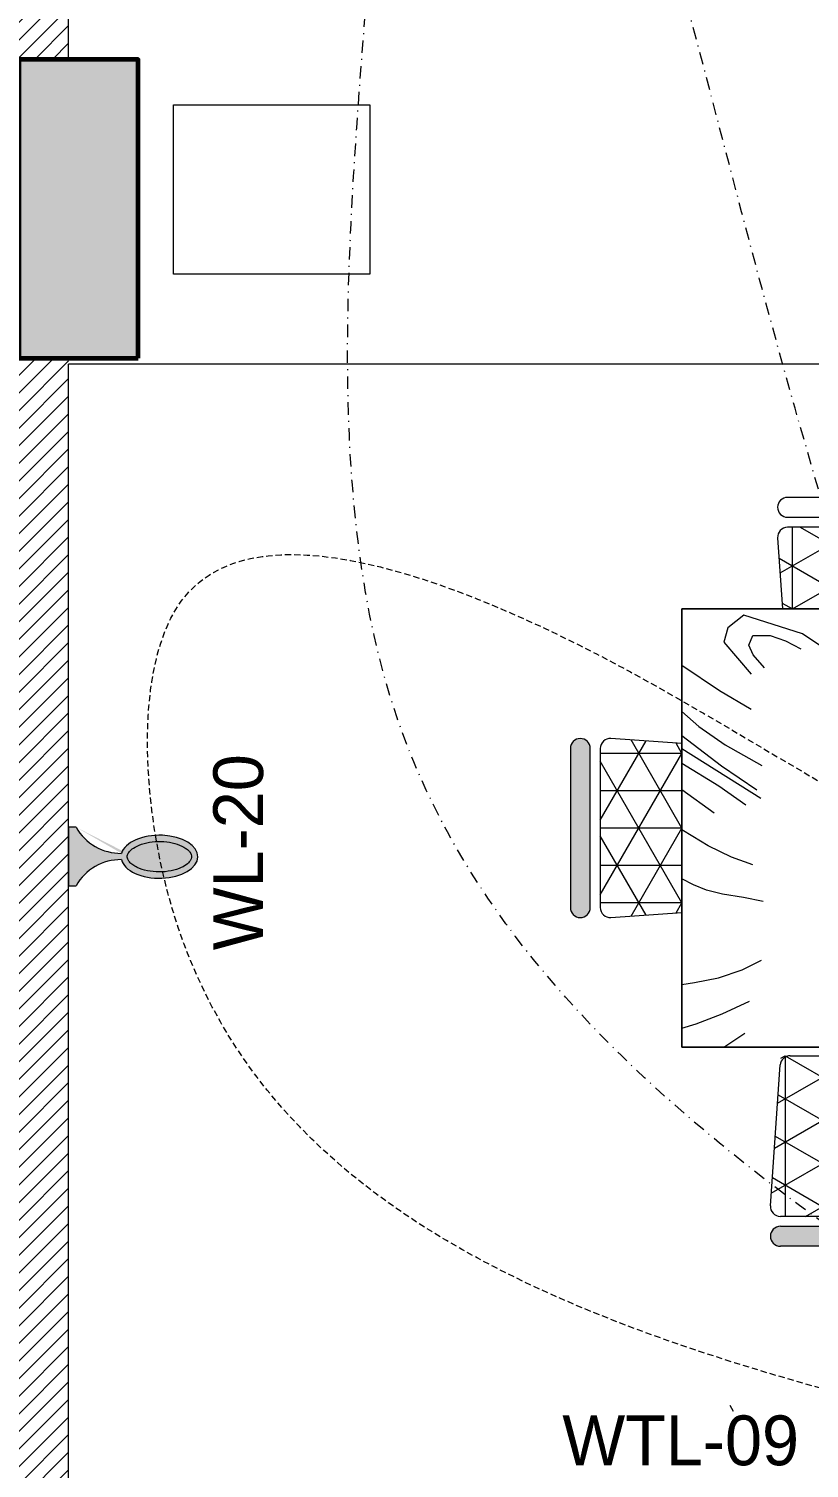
# Model space of a CAD drawing. Header units: inches. Extents: x 109699 to 44449955, y -10987 to 15824140.
# Drawn here: x 197768.4 to 197846.8, y -4023.9 to -3879.3 of the extents above; entities that cross this region are included whole.
import ezdxf

# ---------------------------------------------------------------- set-up
doc = ezdxf.new("R2010")
doc.units = ezdxf.units.IN
doc.header["$LTSCALE"] = 5
doc.header["$MEASUREMENT"] = 0
doc.linetypes.add('DASHDOT', pattern=[1, 0.5, -0.25, 0, -0.25])
doc.linetypes.add('DASHED2', pattern=[0.375, 0.25, -0.125])
doc.layers.get('0').update_dxf_attribs({"color": 123})
for name, color, linetype, lineweight in [('@NORMAL', 7, 'Continuous', 5), ('cloumn', 253, 'Continuous', 60), ('E-Con-Point', 5, 'DASHED2', 13), ('E-WL-Wall-Light', 232, 'Continuous', 15), ('E-WTL-Wall-Tube-Light', 6, 'Continuous', 15), ('ha', 252, 'Continuous', 5), ('SB', 1, 'DASHDOT', 20), ('WALL-1', 8, 'Continuous', 9)]:
    doc.layers.add(name, color=color, linetype=linetype, lineweight=lineweight)
doc.layers.add('FURNITUR', color=7, linetype='Continuous', lineweight=5, true_color=0xe8e8e8)
doc.styles.get("Standard").update_dxf_attribs({"font": 'times.ttf'})
doc.linetypes.add('ZIGZAG', pattern='A,0.0001,-0.2,[131,ltypeshp.shx,S=0.2,R=0,X=-0.2,Y=0],-0.4,[131,ltypeshp.shx,S=0.2,R=180,X=0.2,Y=0],-0.2', length=0.8001)

# ---------------------------------------------------------------- blocks, each defined once
blk = doc.blocks.new('coloumn-01')
at = {"layer": 'ha'}
h = blk.add_hatch(dxfattribs=at)
h.set_pattern_fill('AR-CONC', color=256, scale=0.5)
h.set_pattern_definition([(49.99999999999999, (0, 0), (3.586300913003767, -0.3137606749129755), [0.375, -4.125]), (355, (0, 0), (-0.693756668065, 3.760960668500059), [0.3, -3.3]), (100.45144446, (0.298858405, -0.02614672), (2.89254423363556, 3.447199954843147), [0.3187009599999999, -3.505710559999999]), (46.18420000000001, (0, 1), (5.336206653357862, -0.8275964039653827), [0.5625, -6.1875]), (96.63563549, (0.444683725, 0.931033465), (4.673309728371142, 4.870593003872752), [0.47805171, -5.258568799999999]), (351.1841639899999, (0, 1), (4.673309725273866, 4.870593001349951), [0.45, -4.950000005]), (21, (0.5, 0.75), (2.984535260592308, -2.013094453326694), [0.375, -4.125]), (326.0000000000001, (0.5, 0.75), (1.216576659607909, 3.625750225234265), [0.3, -3.3]), (71.45144474, (0.74871127, 0.58224213), (4.201111883649856, 1.612655764031769), [0.31870095, -3.50571056]), (37.50000000000001, (0, 0), (0.06079927658645334, 1.664469269156557), [0, -3.26, 0, -3.35, 0, -3.3125]), (7.499999999999999, (0, 0), (1.315347687210743, 1.972058559411801), [0, -1.91, 0, -3.185, 0, -1.2625]), (327.5, (-1.115, 0), (2.669112180862045, -0.1127743586718988), [0, -1.25, 0, -3.9, 0, -5.175]), (317.5, (-1.615, 0), (2.915930846711931, 0.5005249116615886), [0, -1.625, 0, -2.59, 0, -3.675])])
h.paths.add_polyline_path([(32128.44739975178, -2546319.049243456), (32092.44739975178, -2546319.049243456), (32092.44739975178, -2546331.049243456), (32128.44739975178, -2546331.049243456)])
h.paths.add_polyline_path([(32128.44739975189, -2546617.132962178), (32098.44739975189, -2546617.132962178), (32098.44739975189, -2546629.132962178), (32128.44739975189, -2546629.132962178)])
h.paths.add_polyline_path([(31978.51966727065, -2546605.132962178), (31966.51966727065, -2546605.132962178), (31966.51966727065, -2546635.132962178), (31978.51966727065, -2546635.132962178)])
h.paths.add_polyline_path([(31821.20333333506, -2546605.132962178), (31809.20333333506, -2546605.132962178), (31809.20333333506, -2546635.132962178), (31821.20333333506, -2546635.132962178)])
h.paths.add_polyline_path([(31689.20328743063, -2546611.133238418), (31677.20328743063, -2546611.133238418), (31677.20328743063, -2546635.133238418), (31689.20328743063, -2546635.133238418)])
h.paths.add_polyline_path([(31417.20347832461, -2546611.132962178), (31405.20347832461, -2546611.132962178), (31405.20347832461, -2546635.132962178), (31417.20347832461, -2546635.132962178)])
h.paths.add_polyline_path([(31435.20347912709, -2546415.348983645), (31405.20347912709, -2546415.348983645), (31405.20347912709, -2546427.348983645), (31435.20347912709, -2546427.348983645)])
h.paths.add_polyline_path([(31633.74647668525, -2546415.348983645), (31603.74647668525, -2546415.348983645), (31603.74647668525, -2546427.348983645), (31633.74647668525, -2546427.348983645)])
h.paths.add_polyline_path([(31821.20245073218, -2546319.049243455), (31809.20245073218, -2546319.049243455), (31809.20245073218, -2546349.049243455), (31821.20245073218, -2546349.049243455)])
h.paths.add_polyline_path([(31996.51966727068, -2546319.049243455), (31966.51966727068, -2546319.049243455), (31966.51966727068, -2546331.049243455), (31996.51966727068, -2546331.049243455)])
h.paths.add_polyline_path([(31581.74648750067, -2546291.049243452), (31541.74648750067, -2546291.049243452), (31541.74648750067, -2546301.049243452), (31581.74648750067, -2546301.049243452)])
h.paths.add_polyline_path([(31485.74647668505, -2546261.049243452), (31475.74647668505, -2546261.049243452), (31475.74647668505, -2546301.049243452), (31485.74647668505, -2546301.049243452)])
h.paths.add_polyline_path([(31581.74648750064, -2546206.049278549), (31521.74648750064, -2546206.049278549), (31521.74648750064, -2546216.049243455), (31581.74648750064, -2546216.049243455)])
h.paths.add_polyline_path([(31435.20347595899, -2546206.049243455), (31405.20347595899, -2546206.049243455), (31405.20347595899, -2546218.049243455), (31435.20347595899, -2546218.049243455)])
h.paths.add_polyline_path([(31435.20347912709, -2546094.049243455), (31405.20347912709, -2546094.049243455), (31405.20347912709, -2546106.049243455), (31435.20347912709, -2546106.049243455)])
h.paths.add_polyline_path([(31583.74647668522, -2546094.049243455), (31547.74647668522, -2546094.049243455), (31547.74647668522, -2546106.049243455), (31583.74647668522, -2546106.049243455)])
h.paths.add_polyline_path([(31775.41359277777, -2546094.049243455), (31763.41359277777, -2546094.049243455), (31763.41359277777, -2546124.049243455), (31775.41359277777, -2546124.049243455)])
h.paths.add_polyline_path([(32059.80123907101, -2546094.049243455), (32047.80123907101, -2546094.049243455), (32047.80123907101, -2546124.049243455), (32059.80123907101, -2546124.049243455)])
h.paths.add_polyline_path([(32058.06771510976, -2545913.633020405), (32028.06771510976, -2545913.633020405), (32028.06771510976, -2545925.633020405), (32058.06771510976, -2545925.633020405)])
h.paths.add_polyline_path([(32048.06771510973, -2545722.712815279), (32036.06771510973, -2545722.712815279), (32036.06771510973, -2545746.712815279), (32048.06771510973, -2545746.712815279)])
h.paths.add_polyline_path([(31799.41359277774, -2545913.633020405), (31763.41359277774, -2545913.633020405), (31763.41359277774, -2545925.633020405), (31799.41359277774, -2545925.633020405)])
h.paths.add_polyline_path([(31591.53986684192, -2545945.049243456), (31561.31223659915, -2545945.049243456), (31561.31223659915, -2545957.049243456), (31591.53986684192, -2545957.049243456)])
h.paths.add_polyline_path([(31435.20347912709, -2545945.049243456), (31405.20347912709, -2545945.049243456), (31405.20347912709, -2545957.049243456), (31435.20347912709, -2545957.049243456)])
h.paths.add_polyline_path([(31429.2035252499, -2545715.383477275), (31405.2035252499, -2545715.383477275), (31405.2035252499, -2545727.383477275), (31429.2035252499, -2545727.383477275)])
h.paths.add_polyline_path([(31605.53986684192, -2545715.383237123), (31581.53986684192, -2545715.383237123), (31581.53986684192, -2545727.383237123), (31605.53986684192, -2545727.383237123)])
h.paths.add_polyline_path([(31775.41359277774, -2545711.610186095), (31763.41359277774, -2545711.610186095), (31763.41359277774, -2545735.610186095), (31775.41359277774, -2545735.610186095)])
at = {"layer": 'cloumn', "elevation": -16.50604298470202}
blk.add_lwpolyline([(31821.20245073218, -2546349.049243455), (31821.20245073218, -2546319.049243455), (31809.20245073218, -2546319.049243455), (31809.20245073218, -2546349.049243455)], close=True, dxfattribs=at)
blk = doc.blocks.new('vbhgytr')
at = {"layer": 'FURNITUR'}
h = blk.add_hatch(color=256, dxfattribs=at)
edge = h.paths.add_edge_path()
edge.add_ellipse((143560.9056260546, 627.6643518051457), major_axis=(0.7071072075479371, 0.7071072075479372), ratio=0.9999987936840739, start_angle=-44.99934339188269, end_angle=134.9992742750232, ccw=False)
edge.add_line((143561.9056260541, 627.6643638682775), (143561.9056260541, 611.6797551263642))
edge.add_ellipse((143560.9056260546, 611.6797551264006), major_axis=(-0.7071067810310865, 0.7071067810310864), ratio=0.9999999999888283, start_angle=134.9999999963449, end_angle=224.9999999982356, ccw=False)
edge.add_ellipse((143560.9056260546, 611.6797551263642), major_axis=(-0.7071067809999121, 0.707106780999912), ratio=0.999999999982188, start_angle=45.00000000051028, end_angle=134.9999999944872, ccw=False)
edge.add_line((143559.9056260551, 611.6797551263642), (143559.9056260551, 627.6643638682776))
h = blk.add_hatch(color=256, dxfattribs=at)
edge = h.paths.add_edge_path()
edge.add_ellipse((143580.9994692173, 578.670171990399), major_axis=(-0.7071067810199007, 0.7071067810199005), ratio=0.9999999999911356, start_angle=-44.999999996918916, end_angle=135.0000000030811, ccw=False)
edge.add_line((143580.9994692174, 579.6701719904427), (143596.9840779506, 579.6701719904427))
edge.add_ellipse((143596.9840694206, 578.6701719904354), major_axis=(0.7071067810318384, 0.7071067810318385), ratio=0.9999999999864739, start_angle=225.0004887274365, end_angle=404.99951127167094, ccw=False)
edge.add_line((143596.9840779505, 577.6701719904281), (143580.9994692174, 577.6701719903554))
for p, q in [((143597.7118773502, 652.8836901886121), (143581.7272686169, 652.8836901886121)), ((143581.7272686169, 650.8836901885976), (143597.7118773502, 650.8836901885976)), ((143580.9781388075, 645.2854441583443), (143588.942534553, 649.8836901885176)), ((143597.7118773502, 649.8836901885176), (143581.7272686169, 649.8836901885176)), ((143582.2195729875, 641.6720594978448), (143582.2195729875, 649.8836901885176)), ((143582.2195729876, 641.6720594978448), (143596.4425345491, 649.8836901885176)), ((143582.9966114181, 649.8836901885176), (143597.2195729796, 641.6720594978448)), ((143580.7297380922, 648.8134559283799), (143581.2325504683, 641.6720594978448)), ((143580.8729332037, 646.7796693589627), (143589.7195729836, 641.6720594978448)), ((143581.1907277518, 642.2660635719402), (143582.2195729875, 641.6720594978448)), ((143655.1172566959, 641.6720594978448), (143571.1172567398, 641.6720594978448)), ((143571.1172567398, 641.6720594978448), (143571.1172567398, 597.672059496797)), ((143571.1172567398, 597.672059496797), (143571.1172567398, 641.6720594978448)), ((143571.1172567398, 641.6720594978448), (143571.1172567398, 597.672059496797)), ((143571.1172567398, 641.6720594978448), (143655.1172566959, 641.6720594978448)), ((143577.3309653898, 641.0395826035877), (143575.7301212529, 639.7902178397711)), ((143583.2120016395, 639.1844370234993), (143577.3309653898, 641.0395826035877)), ((143581.2325504683, 641.6720594978448), (143598.2065954988, 641.6720594978448)), ((143581.2325504683, 641.6720594978448), (143598.2065954988, 641.6720594978448)), ((143575.7301212529, 639.7902178397711), (143575.3289813875, 638.3219685073465)), ((143577.8353150084, 638.0449123980056), (143578.231923196, 639.0124445695162)), ((143578.231923196, 639.0124445695162), (143579.9706401813, 639.0242082184614)), ((143579.9706401813, 639.0242082184614), (143581.5039881642, 638.4871583283322)), ((143585.3644248581, 637.7460715919364), (143583.2120016395, 639.1844370234993)), ((143575.3289813875, 638.3219685073465), (143578.0571578725, 635.1218328395556)), ((143578.2860998558, 637.0597383581688), (143577.8353150084, 638.0449123980056)), ((143581.5039881642, 638.4871583283322), (143583.049655858, 637.6688849608377)), ((143579.4082084989, 635.7553029141051), (143578.2860998558, 637.0597383581688)), ((143574.8817115685, 633.4423837915675), (143571.1172567398, 635.9921648626162)), ((143578.077041855, 631.5853235269346), (143574.8817115685, 633.4423837915675)), ((143571.1172567398, 631.3657826481779), (143572.8086582478, 629.854395657976)), ((143575.0945340057, 625.8778717115588), (143571.1172567398, 628.9332519789494)), ((143572.8086582478, 629.854395657976), (143575.4711490395, 628.0124146541182)), ((143559.9056260553, 627.6643638682775), (143559.9056260553, 611.6797551263642)), ((143559.9056260551, 627.6643638682775), (143559.9056260551, 611.6797551263642)), ((143561.9056260541, 611.6797551263642), (143561.9056260541, 627.6643638682775)), ((143561.9056260541, 611.6797551263642), (143561.9056260541, 627.6643638682775)), ((143562.9056260536, 620.4490979282348), (143567.5038720813, 628.4134936781405)), ((143562.9056260535, 620.4490979282348), (143567.5038720813, 628.4134936781405)), ((143562.9056260536, 627.6643638682775), (143562.9056260536, 611.6797551263642)), ((143562.9056260535, 627.6643638682775), (143562.9056260535, 611.6797551263642)), ((143571.1172567398, 628.159082017127), (143563.9758603132, 628.6618943935003)), ((143571.1172567398, 628.159082017127), (143563.975860313, 628.6618943935003)), ((143571.1172567398, 619.6720594972481), (143566.0096468815, 628.5186992819016)), ((143571.1172567399, 619.6720594972481), (143566.0096468813, 628.5186992820471)), ((143571.1172567398, 627.1720594974119), (143570.523252666, 628.2009047338672)), ((143571.1172567399, 627.1720594974119), (143570.5232526659, 628.2009047338672)), ((143571.1172567398, 611.1850369773691), (143571.1172567398, 628.159082017127)), ((143571.1172567398, 611.1850369773691), (143571.1172567398, 628.159082017127)), ((143571.1172567398, 611.1850369773691), (143571.1172567398, 628.159082017127)), ((143571.1172567398, 627.6636915430184), (143579.0262372395, 622.6734031963111)), ((143575.4711490395, 628.0124146541182), (143579.1388185754, 625.9644414854089)), ((143571.1172567398, 627.1720594974119), (143562.9056260536, 627.1720594974119)), ((143562.9056260536, 612.9490979280711), (143571.1172567399, 627.1720594975574)), ((143571.1172567398, 627.1720594974119), (143562.9056260535, 627.1720594974119)), ((143562.9056260535, 612.9490979280711), (143571.1172567398, 627.1720594974119)), ((143571.1172567398, 612.1720594970844), (143562.9056260536, 626.3950210665706)), ((143571.1172567399, 612.1720594970844), (143562.9056260537, 626.3950210662796)), ((143574.8195019155, 623.8603441809629), (143571.1172567398, 626.1612045526284)), ((143578.6328322657, 623.4848332293924), (143575.0945340057, 625.8778717115588)), ((143571.1172567398, 623.42205949733), (143562.9056260536, 623.42205949733)), ((143571.1172567398, 623.42205949733), (143562.9056260535, 623.42205949733)), ((143571.1172567398, 623.5547998154095), (143574.3405341338, 621.185360854617)), ((143577.5274352931, 621.9818553003106), (143574.8195019155, 623.8603441809629)), ((143571.1172567398, 619.6720594972481), (143562.9056260536, 619.6720594972481)), ((143571.1172567398, 619.6720594972481), (143562.9056260535, 619.6720594972481)), ((143567.5038720813, 610.9306253163556), (143562.9056260536, 618.8950210664069)), ((143567.5038720811, 610.9306253165012), (143562.9056260536, 618.8950210661159)), ((143566.0096468815, 610.8254197125946), (143571.1172567399, 619.6720594973937)), ((143566.0096468815, 610.8254197125946), (143571.1172567398, 619.6720594972481)), ((143572.2174348155, 618.8288350603992), (143571.1172567398, 619.5009612837762)), ((143573.7438740206, 617.8772197774038), (143572.2174348155, 618.8288350603992)), ((143576.1082290669, 616.7557374158929), (143573.7438740206, 617.8772197774038)), ((143571.1172567398, 615.9220594971663), (143562.9056260536, 615.9220594971663)), ((143571.1172567398, 615.9220594971663), (143562.9056260535, 615.9220594971663)), ((143578.2227897898, 615.970208403957), (143576.1082290669, 616.7557374158929)), ((143572.2646560566, 613.9674346728394), (143571.1172567398, 614.5668008743478)), ((143573.5851354127, 613.4427490229574), (143572.2646560566, 613.9674346728394)), ((143575.1964945473, 613.01669537847), (143573.5851354127, 613.4427490229574)), ((143577.3025989934, 612.710107487072), (143575.1964945473, 613.01669537847)), ((143571.1172567398, 612.1720594970844), (143562.9056260536, 612.1720594970844)), ((143571.1172567398, 612.1720594970844), (143562.9056260535, 612.1720594970844)), ((143570.5232526659, 611.1432142607745), (143571.1172567399, 612.17205949723)), ((143570.523252666, 611.1432142607745), (143571.1172567398, 612.1720594970844)), ((143579.2763470366, 612.2768790185984), (143577.3025989934, 612.710107487072)), ((143563.9758603132, 610.6822246011415), (143571.1172567398, 611.1850369773691)), ((143563.975860313, 610.6822246011415), (143571.1172567398, 611.1850369773691)), ((143577.1739414091, 605.4457430388576), (143579.1112733899, 606.4082436118108)), ((143572.3863718869, 604.1600931706064), (143574.7976540781, 604.6385744474217)), ((143574.7976540781, 604.6385744474217), (143577.1739414091, 605.4457430388576)), ((143571.1172567398, 603.9602271535373), (143572.3863718869, 604.1600931706064)), ((143575.1569127184, 601.0199012107095), (143577.8936370083, 602.2719050337655)), ((143571.1172567398, 599.5774559877493), (143572.542865947, 600.0032876044984)), ((143572.542865947, 600.0032876044984), (143575.1569127184, 601.0199012107095)), ((143575.3325560713, 597.672059496797), (143577.4472861622, 599.0676995830937)), ((143571.1172567398, 597.672059496797), (143655.1172566959, 597.672059496797)), ((143655.1172566959, 597.672059496797), (143571.1172567398, 597.672059496797)), ((143580.0019386927, 581.740406250515), (143580.9976733188, 595.8827305919064)), ((143580.4089105422, 587.5205887836946), (143596.4917735801, 596.8060340929667)), ((143580.7267050902, 592.0341945705716), (143588.991773584, 596.8060340929667)), ((143581.0444996381, 596.5478003575942), (143581.491773588, 596.8060340929667)), ((143581.4917735878, 596.8060340929667), (143581.4917735878, 580.6701719905227)), ((143581.4917735878, 596.8060340929667), (143597.5746366257, 587.5205887836946)), ((143581.9947278038, 596.8060340929667), (143595.9888193642, 596.8060340929667)), ((143580.0911159943, 583.0069829968176), (143597.1970714591, 592.8831109944464)), ((143580.786475709, 592.8831109944464), (143597.8924311737, 583.0069829968176)), ((143580.4935087117, 588.7221285503463), (143594.4399065659, 580.6701719905227)), ((143583.543640602, 580.6701719905227), (143597.4900384563, 588.7221285503463)), ((143580.2005417143, 584.5611461062462), (143586.9399065699, 580.6701719905227)), ((143596.9840779506, 580.6701719905227), (143580.9994692174, 580.6701719905227)), ((143580.9994692174, 579.6701719904427), (143596.9840779506, 579.6701719904427)), ((143596.9840779506, 577.6701719904281), (143580.9994692174, 577.6701719904281))]:
    blk.add_line(p, q, dxfattribs=at)
for centre, major_axis, ratio, start_param, end_param in [((143581.7272686169, 651.8836901885321), (0.707106781031444, 0.7071067810314439), 0.99999999998759, 0.7853981634036532, 3.926990816993446), ((143581.7272686169, 648.8836901884375), (-0.7071067810253916, 0.7071067810253917), 0.9999999999977596, -0.7853981633985685, 0.8556902945365379), ((143560.9056260547, 627.6643638682775), (0.7071067810003483, 0.7071067810003482), 0.9999999999809547, 5.497787143772616, 8.639379797362409), ((143560.9056260545, 627.6643638682775), (-0.7071067810509598, 0.7071067810509599), 0.9999999999978746, 3.926990816988305, 7.068583470578098), ((143563.9056260531, 627.6643638682775), (-0.7071067810128419, 0.707106781012842), 0.9999999999816895, -0.8556902944254252, 0.7853981634066036), ((143563.905626053, 627.6643638682775), (-0.7071067810134215, 0.7071067810134216), 0.9999999999859157, -0.8556902945104286, 0.7853981634044902), ((143560.9056260547, 611.6797551263642), (-0.7071067810113831, 0.7071067810113832), 0.9999999999788467, 0.7853981634080247, 3.926990816997818), ((143560.9056260545, 611.6797551263642), (-0.7071067810113831, 0.7071067810113832), 0.9999999999788467, 0.7853981634080247, 3.926990816997818), ((143563.9056260531, 611.6797551263642), (0.7071067810519126, 0.7071067810519125), 0.9999999999947391, 2.356194490189714, 3.997282948004094), ((143563.905626053, 611.6797551263642), (-0.707106781010201, 0.7071067810102011), 0.9999999999792346, 0.7853981634078311, 2.42648662125983), ((143581.9947278038, 595.8060340930322), (-0.7071067810004055, 0.7071067810004056), 0.9999999999928812, -0.7853981634010078, 0.7086262721014891), ((143580.9994692174, 581.6701719906027), (-0.7071067810296036, 0.7071067810296037), 0.9999999999818601, 0.7151060323045111, 2.356194490183275), ((143580.9994692174, 578.6701719903626), (0.7071067809957768, 0.7071067809957767), 0.999999999993884, 0.7853981634005062, 3.926990816990299)]:
    blk.add_ellipse(centre, major_axis=major_axis, ratio=ratio, start_param=start_param, end_param=end_param, dxfattribs=at)
blk = doc.blocks.new('vfdcx')
at = {"layer": 'FURNITUR'}
blk.add_line((106318.1547879035, -20852.43812081018), (106301.0488324388, -20862.31424880781), dxfattribs=at)
blk = doc.blocks.new('E-W-LIGHT')
at = {"linetype": 'ByBlock', "ltscale": 0.5}
h = blk.add_hatch(color=256, dxfattribs=at)
h.dxf.hatch_style = 1
h.set_gradient(color1=(255, 255, 255), color2=(255, 255, 0), name='CYLINDER')
edge = h.paths.add_edge_path()
edge.add_spline(control_points=[(-96.71110423948552, 1.235367220396483), (-96.8976251288622, 1.235367220396483), (-97.08530367817384, 1.204590695443009), (-97.49532330615068, 1.060408411101338), (-97.71769888777162, 0.9452617532663472), (-98.18859363857634, 0.6007580769133996), (-98.4360601757027, 0.3712016227401077), (-98.9274233233457, -0.2076466389563343), (-99.17095937526851, -0.5565722783421756), (-99.79256403547286, -1.649000525487912), (-100.1403411294208, -2.496475964584042), (-100.6655547252501, -4.389078901701514), (-100.8435119435345, -5.433326140728264), (-100.996858843053, -7.577941591604359), (-100.9723680002039, -8.677864733885961), (-100.7253955626443, -10.7881619923927), (-100.5027117058065, -11.79805679996582), (-99.90205506231798, -13.59089832466863), (-99.52349327352754, -14.37265162368595), (-98.79708591162027, -15.46144462183512), (-98.46289770719719, -15.83531695936959), (-97.82402795464219, -16.37320808014224), (-97.52292902289115, -16.53708124557815), (-97.0332651008719, -16.69867335386745), (-96.83300356165012, -16.72444707740215), (-96.42760539585558, -16.70413243760904), (-96.21918910161975, -16.65733367471884), (-95.75858057275782, -16.45705756399432), (-95.50712660475898, -16.30138572900886), (-94.98330090317799, -15.85001415615693), (-94.71221849052682, -15.55449414506236), (-94.18744122004225, -14.82684639582039), (-93.93399672563008, -14.39521060388152), (-93.32240182252819, -13.09860869282319), (-93.0057716383552, -12.13470487732181), (-92.57508722519842, -10.03980369670334), (-92.46055768618565, -8.90959698224412), (-92.45565766659526, -6.646794607945969), (-92.56528275998282, -5.514732191470296), (-92.98715107886524, -3.412587944823316), (-93.29985699109132, -2.443281268231641), (-93.99092435031811, -0.9549615958549695), (-94.34810290115182, -0.3877643056552464), (-95.07582621573985, 0.4836147841888085), (-95.44374809115733, 0.7854262440646148), (-96.01798165069457, 1.105607693885873), (-96.24029005175481, 1.180327462172805), (-96.53763867025813, 1.228459302029147), (-96.62438560181026, 1.235367220396483), (-96.71110423948552, 1.235367220396483)], knot_values=[0, 0, 0, 0, 0.194197829587449, 0.194197829587449, 0.388395659174898, 0.388395659174898, 0.582593488762347, 0.582593488762347, 0.776791318349796, 0.776791318349796, 1.110216687407361, 1.110216687407361, 1.443642056464925, 1.443642056464925, 1.77706742552249, 1.77706742552249, 2.110492794580054, 2.110492794580054, 2.443918163637619, 2.443918163637619, 2.701496175378678, 2.701496175378678, 2.959074187119738, 2.959074187119738, 3.169612053741, 3.169612053741, 3.380149920362263, 3.380149920362263, 3.590687786983526, 3.590687786983526, 3.801225653604789, 3.801225653604789, 4.011763520226051, 4.011763520226051, 4.360140390670959, 4.360140390670959, 4.708517261115867, 4.708517261115867, 5.056894131560775, 5.056894131560775, 5.405271002005684, 5.405271002005684, 5.69307956715584, 5.69307956715584, 5.980888132305996, 5.980888132305996, 6.192897451070847, 6.192897451070847, 6.283185307179586, 6.283185307179586, 6.283185307179586, 6.283185307179586], degree=3, periodic=0)
at = {"layer": 'E-WL-Wall-Light', "linetype": 'ByBlock', "ltscale": 0.5}
h = blk.add_hatch(color=256, dxfattribs=at)
h.dxf.hatch_style = 1
edge = h.paths.add_edge_path()
edge.add_ellipse((-96.71110423948552, -7.740473765769313), major_axis=(0, 10.71660606041263), ratio=0.559300439547623, start_angle=187.7376784571124, end_angle=531.0374031504149)
edge.add_arc((-112.001170541625, -18.46997501720373), 14.35701343791298, -60.53601194170483, 0.5736542653427819, ccw=False)
edge.add_line((-104.9392941575301, -30.97012448799713), (-104.939294157532, -33.06572841662167))
edge.add_line((-104.939294157532, -33.06572841662167), (-88.60969415754215, -33.06572841666017))
edge.add_line((-88.60969415754215, -33.06572841666017), (-88.60969415754002, -30.97012448799946))
edge.add_arc((-81.54781777344922, -18.46997501720374), 14.35701343791298, 179.559619270027, 240.5360119417236, ccw=False)
edge = h.paths.add_edge_path(flags=16)
edge.add_spline(control_points=[(-96.71110423948552, 1.235367220396483), (-96.8976251288622, 1.235367220396483), (-97.08530367817384, 1.204590695443009), (-97.49532330615068, 1.060408411101338), (-97.71769888777162, 0.9452617532663472), (-98.18859363857634, 0.6007580769133996), (-98.4360601757027, 0.3712016227401077), (-98.9274233233457, -0.2076466389563343), (-99.17095937526851, -0.5565722783421756), (-99.79256403547286, -1.649000525487912), (-100.1403411294208, -2.496475964584042), (-100.6655547252501, -4.389078901701514), (-100.8435119435345, -5.433326140728264), (-100.996858843053, -7.577941591604359), (-100.9723680002039, -8.677864733885961), (-100.7253955626443, -10.7881619923927), (-100.5027117058065, -11.79805679996582), (-99.90205506231798, -13.59089832466863), (-99.52349327352754, -14.37265162368595), (-98.79708591162027, -15.46144462183512), (-98.46289770719719, -15.83531695936959), (-97.82402795464219, -16.37320808014224), (-97.52292902289115, -16.53708124557815), (-97.0332651008719, -16.69867335386745), (-96.83300356165012, -16.72444707740215), (-96.42760539585558, -16.70413243760904), (-96.21918910161975, -16.65733367471884), (-95.75858057275782, -16.45705756399432), (-95.50712660475898, -16.30138572900886), (-94.98330090317799, -15.85001415615693), (-94.71221849052682, -15.55449414506236), (-94.18744122004225, -14.82684639582039), (-93.93399672563008, -14.39521060388152), (-93.32240182252819, -13.09860869282319), (-93.0057716383552, -12.13470487732181), (-92.57508722519842, -10.03980369670334), (-92.46055768618565, -8.90959698224412), (-92.45565766659526, -6.646794607945969), (-92.56528275998282, -5.514732191470296), (-92.98715107886524, -3.412587944823316), (-93.29985699109132, -2.443281268231641), (-93.99092435031811, -0.9549615958549695), (-94.34810290115182, -0.3877643056552464), (-95.07582621573985, 0.4836147841888085), (-95.44374809115733, 0.7854262440646148), (-96.01798165069457, 1.105607693885873), (-96.24029005175481, 1.180327462172805), (-96.53763867025813, 1.228459302029147), (-96.62438560181026, 1.235367220396483), (-96.71110423948552, 1.235367220396483)], knot_values=[0, 0, 0, 0, 0.194197829587449, 0.194197829587449, 0.388395659174898, 0.388395659174898, 0.582593488762347, 0.582593488762347, 0.776791318349796, 0.776791318349796, 1.110216687407361, 1.110216687407361, 1.443642056464925, 1.443642056464925, 1.77706742552249, 1.77706742552249, 2.110492794580054, 2.110492794580054, 2.443918163637619, 2.443918163637619, 2.701496175378678, 2.701496175378678, 2.959074187119738, 2.959074187119738, 3.169612053741, 3.169612053741, 3.380149920362263, 3.380149920362263, 3.590687786983526, 3.590687786983526, 3.801225653604789, 3.801225653604789, 4.011763520226051, 4.011763520226051, 4.360140390670959, 4.360140390670959, 4.708517261115867, 4.708517261115867, 5.056894131560775, 5.056894131560775, 5.405271002005684, 5.405271002005684, 5.69307956715584, 5.69307956715584, 5.980888132305996, 5.980888132305996, 6.192897451070847, 6.192897451070847, 6.283185307179586, 6.283185307179586, 6.283185307179586, 6.283185307179586], degree=3, periodic=0)
for p, q in [((-104.9392941575301, -30.97012448799713), (-104.939294157532, -33.06572841662167)), ((-88.60969415754215, -33.06572841666017), (-88.60969415754002, -30.97012448803655)), ((-104.939294157532, -33.06572841662167), (-88.60969415754215, -33.06572841666017))]:
    blk.add_line(p, q)
at = {"linetype": 'ByBlock', "ltscale": 0.5}
for centre, start, end in [((-112.001170541625, -18.46997501720374), 299.4639880582952, 0.5736542653427851), ((-81.54781777344922, -18.46997501720374), 179.4263457346572, 240.5360119417045)]:
    blk.add_arc(centre, 14.35701343791298, start, end, dxfattribs=at)
blk.add_ellipse((-96.71110423948552, -7.740473765769313), major_axis=(0, 10.71660606041263), ratio=0.559300439547623, start_param=3.276640619127039, end_param=9.268351136215248, dxfattribs=at)
blk.add_open_spline([(-96.71110423948552, 1.235367220396483), (-96.8976251288622, 1.235367220396483), (-97.08530367817384, 1.204590695443009), (-97.49532330615068, 1.060408411101338), (-97.71769888777162, 0.9452617532663472), (-98.18859363857634, 0.6007580769133996), (-98.4360601757027, 0.3712016227401077), (-98.9274233233457, -0.2076466389563343), (-99.17095937526851, -0.5565722783421756), (-99.79256403547286, -1.649000525487912), (-100.1403411294208, -2.496475964584042), (-100.6655547252501, -4.389078901701514), (-100.8435119435345, -5.433326140728264), (-100.996858843053, -7.577941591604359), (-100.9723680002039, -8.677864733885961), (-100.7253955626443, -10.7881619923927), (-100.5027117058065, -11.79805679996582), (-99.90205506231798, -13.59089832466863), (-99.52349327352754, -14.37265162368595), (-98.79708591162027, -15.46144462183512), (-98.46289770719719, -15.83531695936959), (-97.82402795464219, -16.37320808014224), (-97.52292902289115, -16.53708124557815), (-97.0332651008719, -16.69867335386745), (-96.83300356165012, -16.72444707740215), (-96.42760539585558, -16.70413243760904), (-96.21918910161975, -16.65733367471884), (-95.75858057275782, -16.45705756399432), (-95.50712660475898, -16.30138572900886), (-94.98330090317799, -15.85001415615693), (-94.71221849052682, -15.55449414506236), (-94.18744122004225, -14.82684639582039), (-93.93399672563008, -14.39521060388152), (-93.32240182252819, -13.09860869282319), (-93.0057716383552, -12.13470487732181), (-92.57508722519842, -10.03980369670334), (-92.46055768618565, -8.90959698224412), (-92.45565766659526, -6.646794607945969), (-92.56528275998282, -5.514732191470296), (-92.98715107886524, -3.412587944823316), (-93.29985699109132, -2.443281268231641), (-93.99092435031811, -0.9549615958549695), (-94.34810290115182, -0.3877643056552464), (-95.07582621573985, 0.4836147841888085), (-95.44374809115733, 0.7854262440646148), (-96.01798165069457, 1.105607693885873), (-96.24029005175481, 1.180327462172805), (-96.53763867025813, 1.228459302029147), (-96.62438560181026, 1.235367220396483), (-96.71110423948552, 1.235367220396483)], degree=3, knots=[0, 0, 0, 0, 0.194197829587449, 0.194197829587449, 0.388395659174898, 0.388395659174898, 0.582593488762347, 0.582593488762347, 0.776791318349796, 0.776791318349796, 1.110216687407361, 1.110216687407361, 1.443642056464925, 1.443642056464925, 1.77706742552249, 1.77706742552249, 2.110492794580054, 2.110492794580054, 2.443918163637619, 2.443918163637619, 2.701496175378678, 2.701496175378678, 2.959074187119738, 2.959074187119738, 3.169612053741, 3.169612053741, 3.380149920362263, 3.380149920362263, 3.590687786983526, 3.590687786983526, 3.801225653604789, 3.801225653604789, 4.011763520226051, 4.011763520226051, 4.360140390670959, 4.360140390670959, 4.708517261115867, 4.708517261115867, 5.056894131560775, 5.056894131560775, 5.405271002005684, 5.405271002005684, 5.69307956715584, 5.69307956715584, 5.980888132305996, 5.980888132305996, 6.192897451070847, 6.192897451070847, 6.283185307179586, 6.283185307179586, 6.283185307179586, 6.283185307179586], dxfattribs=at)

msp = doc.modelspace()

# ---------------------------------------------------------------- hatches: boundary and pattern name
at = {"layer": '@NORMAL'}
h = msp.add_hatch(dxfattribs=at)
h.set_pattern_fill('ANSI31', scale=10, angle=-7.63333123551244e-14, style=0)
h.set_pattern_definition([(44.99999999999989, (143531.1669110334, 2531124.419676169), (-0.8838834764831833, 0.8838834764831855), [])])
h.paths.add_polyline_path([(197888.6723423538, -4028.007721900269), (197772.355601651, -4028.007487029097), (197772.355601651, -3912.423710079192), (197767.3551385665, -3912.423710079192), (197767.3551385665, -4168.507428801413), (197772.3559599623, -4168.507428801413), (197772.3559599623, -4033.007487029097), (197888.6723423538, -4033.007721900269)])
at = {"layer": 'ha'}
h = msp.add_hatch(dxfattribs=at)
h.set_pattern_fill('ANSI31', scale=10, angle=-7.63333123551244e-14, style=0)
h.set_pattern_definition([(44.99999999999984, (180288.0057856818, 2542407.827886132), (-0.8838834764831834, 0.8838834764831853), [])])
h.paths.add_polyline_path([(197602.8991645195, -3816.42304529136), (197597.8991645195, -3816.42304529136), (197597.8991645195, -3819.423710076864), (197602.8991645195, -3819.423710076398)])
h.paths.add_polyline_path([(197767.355062056, -3811.840779205113), (197597.8991645195, -3811.840779204647), (197597.8991645195, -3816.42304529136), (197767.355062056, -3816.423045291825)])
h.paths.add_polyline_path([(197772.3550503701, -3811.840779205113), (197767.355062056, -3811.840779205579), (197767.355062056, -3816.423045291825), (197767.355062056, -3882.423710080124), (197772.3552303748, -3882.423710080124)])

# ---------------------------------------------------------------- linework, layer by layer
at = {"layer": '@NORMAL', "linetype": 'ZIGZAG', "ltscale": 20}
msp.add_line((197893.6159703916, -3913.007487028632, 0.2632158499593018), (197772.3553083713, -3913.007487029097, 0.2632158499591029), dxfattribs=at)
at = {"layer": 'E-Con-Point', "ltscale": 0.5}
msp.add_spline([(197874.2633471838, -4022.533022114686, 0.1632158499592506), (197781.4751495007, -3962.491892843477, 0.3658581171224108), (197783.6682990177, -3936.840353340107), (197828.789567835, -3943.92598970385), (197875.9750669969, -3961.091401338257, 0.7374514697918428), (197896.0931465923, -3924.0011188072, 0.5617963558223238), (197945.3421882863, -3935.436959924129, 0.5617963558223238), (197972.222996803, -3986.264927751373, 0.2632158499592681)], degree=3, dxfattribs=at)
at = {"layer": 'FURNITUR', "elevation": -0.02144757909902495}
msp.add_lwpolyline([(197782.8830264693, -3886.985399412251), (197802.6281000504, -3886.985399412251), (197802.6281000504, -3903.982417761608), (197782.8830264693, -3903.982417761608)], close=True, dxfattribs=at)
at = {"layer": 'SB', "ltscale": 0.5}
for points in [[(197989.6610044281, -3983.209568172122, 0.1632158499592506), (197976.1758059472, -3927.034237340882), (197977.5715159678, -3903.701200256921, 0.1632158499592506), (197930.5596672372, -3907.84110864258), (197789.8831267526, -3809.238325008799, -0.04026317985090747), (197657.3859443963, -3766.596907718881, 1.357551479428487)], [(197881.2644607783, -4186.028690765797), (197891.8199864449, -4080.199614006546), (197881.8357134167, -4035.807421842273), (197841.7655084135, -3904.515938993271), (197801.9862207855, -3805.549522001664), (197663.9766229787, -3767.080870901016, 1.357551479428487)], [(197980.0878817234, -4185.083061786114), (197978.4243535664, -4143.988326652499), (197966.3155351148, -4108.438481427784), (197980.8807668286, -4040.216146375065, 0.291434139944613), (197915.2544462807, -3991.310191272347), (197845.8532069354, -3839.400657011567, -0.06870740550734084), (197663.9766229787, -3767.080870901016, 1.357551479428487)], [(197881.1340260809, -4020.812039774747, 0.1632158499592506), (197805.3479061482, -3948.529165001721), (197797.1541386672, -3808.44742920795), (197664.6411289501, -3770.300202675098, 1.357551479428487)]]:
    msp.add_spline(points, degree=3, dxfattribs=at)
at = {"layer": 'WALL-1'}
for p, q in [((197772.3552303748, -3882.423710079192, 0.4923152777430531), (197772.3550503673, -3811.839707034434, 0.6086840759812091)), ((197772.355601651, -4028.007487029097, 0.2522975905076983), (197772.3553083713, -3913.007487029097, 0.4418931251915763))]:
    msp.add_line(p, q, dxfattribs=at)

# ---------------------------------------------------------------- block references
at = {"layer": '@NORMAL'}
for name, p in [('coloumn-01', (165958.1526878368, 2542436.625533376, 16.96783934052013)), ('vbhgytr', (54262.85477749372, -4579.281364047549, -0.2286854745941795))]:
    msp.add_blockref(name, p, dxfattribs=at)
at = {"layer": 'E-WL-Wall-Light', "xscale": 0.3601041968213394, "yscale": 0.3601041968213394, "zscale": 0.3601041968213394, "rotation": 270}
msp.add_blockref('E-W-LIGHT', (197784.2625335614, -3997.317970535719, 0.3658581171224108), dxfattribs=at)
at = {"layer": 'FURNITUR', "xscale": 0.03494400001363829, "yscale": 0.03494400001363829, "zscale": 0.03494400001363829, "rotation": 89.99999999999991}
msp.add_blockref('vfdcx', (197110.1170422351, -7732.770051619298, -0.02144757909902495), dxfattribs=at)

# ---------------------------------------------------------------- texts
at = {"layer": 'E-WL-Wall-Light', "insert": (197791.9591335233, -3952.194044345211, 0.3658581171224108), "char_height": 5, "width": 24.08470202641911, "attachment_point": 9, "rotation": 89.99999999999982}
msp.add_mtext('{\\fCentury Gothic|b0|i0|c0|p34;WL-20}', dxfattribs=at)
at = {"layer": 'E-WTL-Wall-Tube-Light', "color": 1, "insert": (197821.9546037462, -4018.610297574666, -0.1318729872170934), "char_height": 5, "width": 24.08470202641911, "attachment_point": 1}
msp.add_mtext('{\\fCentury Gothic|b0|i0|c0|p34;\\C256;WTL-09}', dxfattribs=at)

doc.saveas('drawing.dxf')
